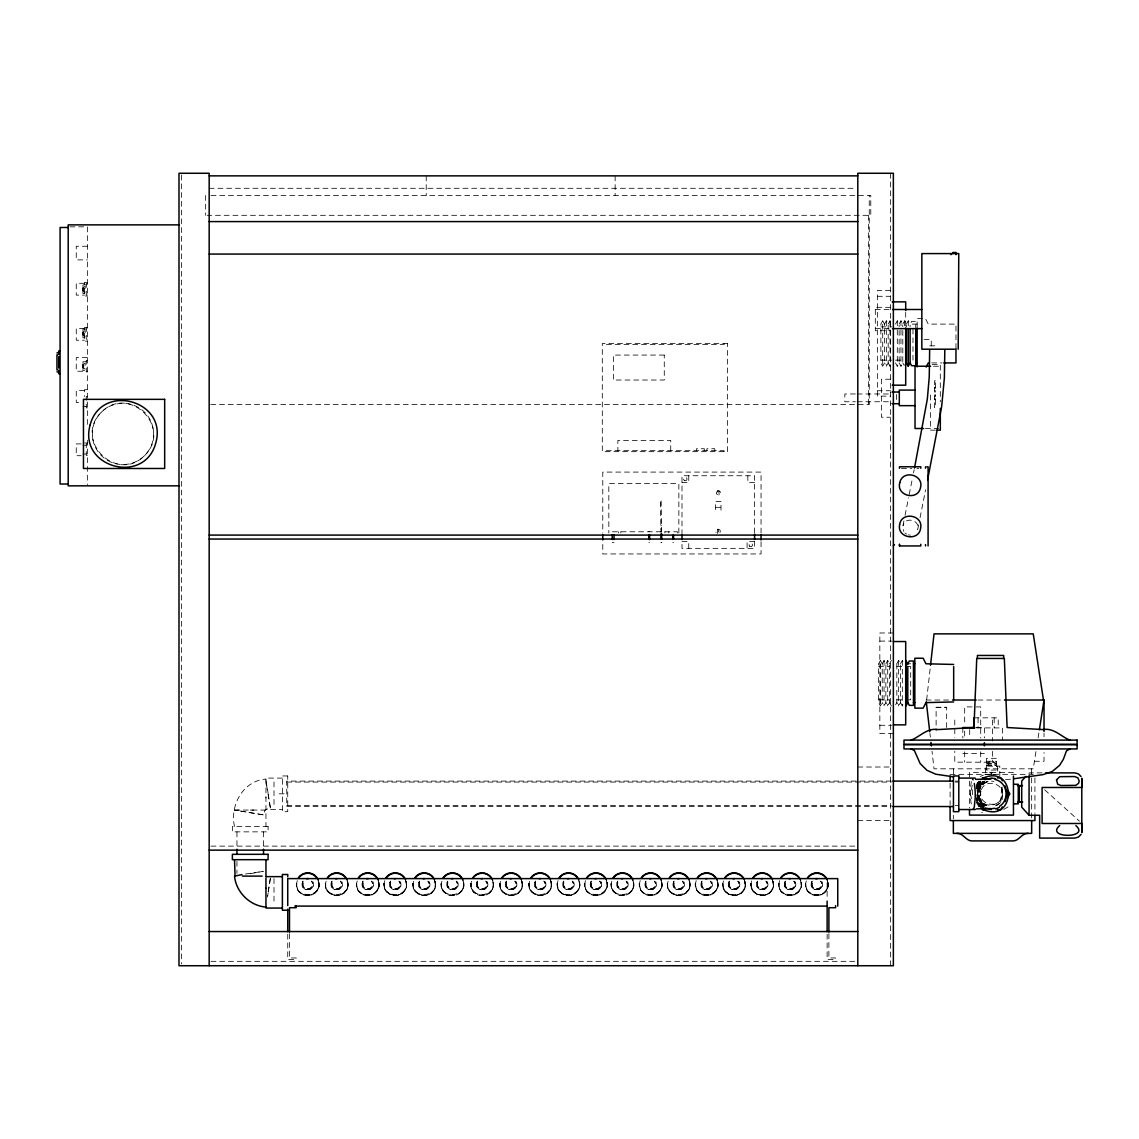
<?xml version="1.0" encoding="UTF-8"?>
<svg xmlns="http://www.w3.org/2000/svg" width="1139" height="1139" viewBox="0 0 1139 1139"><rect width="100%" height="100%" fill="white"/><g stroke="black" fill="none" stroke-linecap="round" stroke-linejoin="round"><path stroke-width="0.75" stroke-dasharray="5 3.75" d="M977.661 794.538L977.675 793M1000.782 802.055L1001.665 786.565M972.265 789.626L972.549 798.012M984.31 781.909C978.999 785.141 976.251 792.046 978.273 797.983M977.703 792.701L977.988 790.608M926.648 700.029L930.335 666.941M903.925 520.979L902.757 527.542L903.768 531.329M270.356 878.283L267.622 895.88M267.537 896.977L268.106 893.261M268.206 892.122L270.299 878.625M1035.921 751.626L1033.23 768.825L934.037 768.825L932.001 751.185M1038.085 737.873L1039.167 730.982M234.52 826.501C229.594 805.358 243.205 780.614 265.957 779.062M263.294 814.855L234.52 810.071L263.294 814.855L265.245 809.758L270.356 807.893L265.957 781.326M971.353 781.553L970.599 787.092A14.907 2.449 88.9 0 0 970.912 801.842L971.909 807.11M905.064 515.326L908.566 497.757M909.221 494.44L912.524 477.896M913.521 472.941L914.161 469.695M918.618 524.88L917.692 529.507C920.568 520.167 905.178 516.052 903.013 525.563M920.07 517.619L925.608 489.798M977.931 791.064L978.301 789.569M978.444 789.213L979.227 787.348M719.99 532.483C722.055 528.282 714.025 528.282 716.089 532.483M972.307 785.298L970.314 793.612L972.307 801.927M976.821 788.487L980.366 782.707M979.056 787.747L979.782 786.408M882.697 320.814L880.874 324.102L880.874 362.928L882.697 366.231L884.519 362.928L884.519 324.102L882.697 320.814L882.697 366.231M884.519 324.102L886.341 320.814L888.178 324.102L888.178 362.928L886.341 366.231L884.519 362.928M888.178 324.102L890 320.814L891.823 324.102M895.482 324.102L897.304 320.814L899.141 324.102L899.141 326.708M899.141 324.102L900.963 320.814L902.786 324.102L902.786 326.708M902.786 324.102L904.622 320.814L906.445 324.102L906.445 326.708M906.445 324.102L908.267 320.814L910.104 324.102L910.104 326.708M888.178 362.928L890 366.231L891.823 362.928M895.482 362.928L897.304 366.231L899.141 362.928L899.141 329.014M899.141 362.928L900.963 366.231L902.786 362.928L902.786 329.014M880.39 660.478L878.568 663.781L878.568 702.606L880.39 705.909L882.227 702.606L882.227 663.781L880.39 660.478L880.39 705.909M882.227 663.781L884.049 660.478L885.871 663.781L885.871 702.606L884.049 705.909L882.227 702.606M885.871 663.781L887.708 660.478L889.531 663.781L889.531 702.606L887.708 705.909L885.871 702.606M889.531 663.781L891.353 660.478M896.834 663.781L898.657 660.478L900.493 663.781L900.493 702.606L898.657 705.909L896.834 702.606L896.834 663.781L895.624 661.588M900.493 663.781L902.316 660.478L904.138 663.781M895.624 704.799L896.834 702.606M900.493 702.606L902.316 705.909L904.138 702.606M976.408 785.113L978.074 782.208M976.436 788.031L979.768 782.237M976.394 788.558L980.736 781.311M980.038 786.067L981.234 784.5M82.634 287.797L85.154 286.345L85.154 292.182L82.634 290.73M82.634 331.976L85.154 330.524L85.154 336.361L82.634 334.909M82.634 364.679L85.154 363.227L85.154 369.064L82.634 367.612M101.3 412.261C72.896 440.095 116.79 483.99 144.61 455.586C173.028 427.751 129.134 383.857 101.3 412.261A30.625 30.625 0 0 1 152.398 425.488A30.625 30.625 0 0 1 116.064 463.758A30.625 30.625 0 0 1 100.204 413.429M976.949 783.66L978.842 781.183M976.749 785.312L979.455 781.795M980.551 782.892L976.55 789.811A15.462 15.462 0 0 1 980.551 782.892L982.672 781.254M977.433 784.23L980.394 780.913M980.992 784.814L981.989 783.703M982.345 783.433L983.897 782.237M984.11 781.326L979.042 786.935A14.907 14.736 88.9 0 0 979.611 801.685L984.068 806.127M983.64 782.45L984.808 781.653L979.426 786.864L977.561 793.812L978.116 797.684L981.562 803.55M1000.469 802.81L994.774 806.113M975.639 788.06L987.47 781.24M986.645 782.166C976.522 785.896 976.522 801.742 986.645 805.472M996.298 805.472L999.159 803.821M1003.744 809.416L1008.172 806.853M987.428 781.838C977.063 784.885 975.995 800.731 985.861 805.145M995.514 805.8L998.476 804.348M717.855 490.624C711.79 497.316 726.454 493.386 717.855 490.624L717.855 494.967M980.223 776.456L983.398 775.132M988.182 781.525C975.952 784.216 975.952 803.408 988.182 806.113M245.469 874.026L263.294 871.321L248.615 874.04M992.083 772.199L991.001 772.342L991.001 775.061M265.957 780.756L268.106 792.915M265.957 797.072L265.957 797.983M1010.521 779.204L1004.897 779.688M984.993 774.477L995.244 774.477L990.19 774.121M82.634 290.118L83.702 290.018M82.634 334.311L83.702 334.197M82.634 367L83.702 366.9M82.634 289.861L83.702 289.79L82.634 289.79M83.702 333.969L82.634 334.04L83.702 333.912M82.634 366.744L83.702 366.673L82.634 366.673M660.805 525.321L661.517 525.307M661.047 542.42L661.759 542.392M82.634 289.491L83.702 289.477M82.634 333.684L83.702 333.656M82.634 366.374L83.702 366.345M82.634 289.42L83.702 289.391M82.634 333.599L83.702 333.57M82.634 366.288L83.702 366.274M250.238 810.071L253.798 810.071M209.177 188.291L856.015 188.291M210.986 195.452L870.78 195.452L870.78 215.314L207.17 215.314M69.935 226.832L87.361 226.832L87.361 427.737M87.361 246.252L76.256 246.252L76.256 259.891L87.361 259.891M87.361 282.387L84.485 282.387L84.485 296.026L87.361 296.026M84.485 283.312L76.256 283.312L76.256 295.115L84.485 295.115M87.361 283.526L86.265 283.526L86.265 295.001L87.361 295.001M86.265 284.878L82.948 284.878L82.948 293.648L86.265 293.648M890.556 290.516L877.357 290.516L877.357 396.13L890.556 396.13M877.357 296.297L890.556 296.297M890.556 307.331L875.322 307.331L875.322 330.737L890.556 330.737M875.322 309.495L890.826 309.495M917.151 324.102L910.218 324.102L911.599 321.34L915.756 321.34L915.756 327.833M880.874 326.879L891.823 326.879M87.361 327.505L84.485 327.505L84.485 341.145L87.361 341.145M87.361 327.705L86.265 327.705L86.265 339.18L87.361 339.18M84.485 328.416L76.256 328.416L76.256 340.234L84.485 340.234M875.322 328.63L890.826 328.63M86.265 329.057L82.948 329.057L82.948 337.827L86.265 337.827M924.071 339.422L931.261 339.422L931.261 348.107M929.823 345.829L938.522 345.829M87.361 357.603L76.256 357.603L76.256 371.243L87.361 371.243M880.874 360.152L891.823 360.152M895.482 360.152L902.786 360.152M87.361 360.408L86.265 360.408L86.265 371.884L87.361 371.884M86.265 361.761L82.948 361.761L82.948 370.531L86.265 370.531M931.702 362.928L942.095 362.928M932.215 364.58L940.316 364.58L940.316 401.697M933.51 366.245L940.316 366.245M890.556 379.23L881.458 379.23L881.458 417.244L890.556 417.244M934.478 387.203L935.461 387.203M934.478 387.531L935.461 387.531M934.478 388.57L935.461 388.57M87.361 389.709L84.485 389.709L84.485 396.529M84.485 390.634L76.256 390.634L76.256 402.437L81.196 402.437M934.478 390.634L935.461 390.634M877.357 390.734L890.556 390.734M890.556 392.03L891.524 392.03M855.389 393.98L844.839 393.98L844.839 401.754L855.389 401.754M857.14 393.98L891.524 393.98M87.361 396.429L86.265 396.429L86.265 400.743M934.478 396.443L935.461 396.443M934.478 398.294L935.461 398.294M934.478 399.518L935.461 399.518M934.478 399.761L935.461 399.761M857.14 401.754L891.524 401.754M890.556 403.704L891.524 403.704M210.729 404.616L869.256 404.616L869.256 195.452M82.948 406.552L86.265 406.552M87.361 407.904L86.265 407.904L86.265 402.167M925.409 428.506L938.621 428.506M935.461 430.158L930.591 430.158L930.591 393.055M84.485 442.971L87.361 442.971M81.196 443.897L76.256 443.897L76.256 455.7L81.196 455.7M87.361 443.883L86.265 443.883L86.265 455.358L87.361 455.358M82.948 445.235L86.265 445.235M82.948 454.005L86.265 454.005M901.447 468.442L911.883 468.442M916.909 468.442L918.803 468.442M681.99 482.509L688.753 482.509L688.753 475.746M754.602 482.509L747.839 482.509L747.839 475.746M715.463 507.311L721.001 507.311M648.789 531.543L649.586 531.742M681.99 541.595L688.753 541.595L688.753 548.357M754.602 541.595L747.084 541.595L747.084 548.357M672.85 542.392L673.562 542.392M612.227 542.577L614.021 542.577M648.874 542.577L649.586 542.577M661.047 542.577L661.773 542.577M893.36 632.971L879.835 632.971L879.835 733.416L893.36 733.416M879.835 641.1L891.666 641.1M907.911 663.781L910.687 663.781M878.568 666.557L889.531 666.557M896.834 666.557L904.138 666.557M907.911 666.557L910.687 666.557L910.687 699.83L907.911 699.83M878.568 699.83L889.531 699.83M896.834 699.83L904.138 699.83M926.078 700.029L951.421 700.029M977.974 700.029L1006.791 700.029M972.094 706.906L964.676 706.906L964.676 724.162M976.18 706.906L980.707 706.906L980.707 737.987M936.116 707.49L946.666 707.49M974.03 717.841L998.22 717.841L998.22 727.906M879.835 725.287L891.666 725.287M976.095 727.522L984.409 727.508L984.395 737.958M976.593 727.906L1002.562 727.906L1002.562 740.094M962.811 753.591L984.409 753.591M986.531 761.265L996.312 761.265M1034.411 761.265L1044.036 761.265L1044.036 752.509M986.531 763.13L996.312 763.13M986.531 763.927L996.312 763.927M986.531 765.18L996.312 765.18M986.531 765.351L996.312 765.351M857.795 767.017L891.581 767.017M989.52 772.342L992.639 772.342M1013.454 772.513L969.503 772.513L969.503 808.021M1042.1 772.883L1029.058 772.883L1029.058 773.595M950.111 774.349L1033.4 774.349M282.387 778.094L265.957 778.094L265.957 809.53L282.387 809.53M891.239 781.098L286.743 781.098L286.743 806.54L891.239 806.54M955.237 781.098L958.796 781.098M286.743 782.066L891.239 782.066M955.237 782.066L958.796 782.066M279.169 793.812L286.743 793.812M286.743 805.558L891.239 805.558M955.237 805.558L958.796 805.558M982.202 806.597L983.384 806.597M236.77 810.071L239.119 810.071M234.52 810.071L265.957 810.071L265.957 826.501M981.761 812.378L982.501 812.378M857.795 820.621L891.581 820.621M210.957 846.12L857.795 846.12M210.957 961.33L856.015 961.33M82.634 289.121L83.702 289.135M82.634 333.3L83.702 333.314M82.634 365.989L83.702 366.018M82.634 289.035L83.702 289.064M82.634 333.214L83.702 333.243M82.634 365.918L83.702 365.932M83.702 288.808L82.634 288.737L83.702 288.737M82.634 332.915L83.702 332.987L82.634 332.844M83.702 365.69L82.634 365.619L83.702 365.619M82.634 288.409L83.702 288.509L82.634 288.338M82.634 332.588L83.702 332.688L82.634 332.517M82.634 365.292L83.702 365.391L82.634 365.22M82.634 288.067L83.702 288.21M82.634 332.246L83.702 332.389M82.634 364.95L83.702 365.092M908.381 534.874L910.346 535.131M991.471 781.098L993.963 781.425M984.31 805.7L982.444 804.276M983.284 807.152L978.116 803.066L976.066 799.635M983.64 805.188L984.722 805.942A13.896 13.896 0 0 1 984.523 781.781M980.964 802.781L984.751 805.985M904.978 532.91L906.559 534.12M984.523 805.857L979.426 800.774L978.031 797.414M983.612 807.423L980.366 804.931L976.821 799.151M982.971 808.548L976.749 802.312M982.544 809.288L976.949 803.977M980.779 806.868L976.151 801.173M1044.677 789.797L1079.459 821.176M981.832 803.821L979.568 800.988L977.575 794.068M976.436 799.606L980.608 806.839M976.408 802.511L978.914 806.868M977.02 801.728L980.295 807.636M902.786 362.928L904.01 365.135M889.531 702.606L891.353 705.909M979.027 799.82L979.725 801.158M688.668 879.493C697.04 898.315 662.015 900.266 668.251 880.632A11.063 11.063 0 0 0 677.862 895.325A11.063 11.063 0 0 0 689.565 882.241M632.401 879.493C640.773 898.315 605.749 900.266 611.985 880.632A11.063 11.063 0 0 0 621.595 895.325A11.063 11.063 0 0 0 633.298 882.241M550.165 879.493C558.537 898.315 523.513 900.266 529.749 880.632A11.063 11.063 0 0 0 539.359 895.325A11.063 11.063 0 0 0 551.062 882.241M521.092 879.493C529.464 898.315 494.454 900.266 500.676 880.632A11.063 11.063 0 0 0 510.286 895.325A11.063 11.063 0 0 0 522.004 882.241M492.076 879.493C500.448 898.315 465.438 900.266 471.674 880.632A11.063 11.063 0 0 0 481.27 895.325A11.063 11.063 0 0 0 492.988 882.241M462.448 879.493C470.806 898.315 435.796 900.266 442.032 880.632A11.063 11.063 0 0 0 451.642 895.325A11.063 11.063 0 0 0 463.345 882.241M434.187 879.493C442.544 898.315 407.534 900.266 413.77 880.632A11.063 11.063 0 0 0 423.381 895.325A11.063 11.063 0 0 0 435.084 882.241M346.669 879.493C355.041 898.315 320.016 900.266 326.252 880.632A11.063 11.063 0 0 0 335.863 895.325A11.063 11.063 0 0 0 347.566 882.241M270.356 807.893L268.206 794.054M929.951 733.544L930.364 737.075M979.996 781.411L981.462 807.209M828.039 882.184C831.498 898.472 803.835 900.009 805.487 883.437A11.39 11.39 0 0 0 818.955 895.496A11.39 11.39 0 0 0 827.113 879.351M827.711 882.241C831.114 900.223 800.333 897.888 806.398 880.632A11.063 11.063 0 0 0 817.46 895.339A11.063 11.063 0 0 0 826.814 879.493M801.258 882.184C804.718 898.472 777.054 900.009 778.692 883.437A11.39 11.39 0 0 0 792.174 895.496A11.39 11.39 0 0 0 800.318 879.351M773.082 882.241C776.485 900.223 745.703 897.888 751.768 880.632A11.063 11.063 0 0 0 762.817 895.339A11.063 11.063 0 0 0 772.185 879.493M744.934 882.241C748.351 900.223 717.556 897.888 723.621 880.632A11.063 11.063 0 0 0 734.683 895.339A11.063 11.063 0 0 0 744.038 879.493M717.855 882.184C721.314 898.472 693.651 900.009 695.303 883.437A11.39 11.39 0 0 0 708.771 895.496A11.39 11.39 0 0 0 716.929 879.351M661.859 882.184C665.318 898.472 637.655 900.009 639.292 883.437A11.39 11.39 0 0 0 652.775 895.496A11.39 11.39 0 0 0 660.933 879.351M633.626 882.184C637.085 898.472 609.436 900.009 611.073 883.437A11.39 11.39 0 0 0 624.542 895.496A11.39 11.39 0 0 0 632.7 879.351M607.144 882.184C610.618 898.472 582.954 900.009 584.592 883.437A11.39 11.39 0 0 0 598.06 895.496A11.39 11.39 0 0 0 606.219 879.351M493.301 882.184C496.775 898.472 469.111 900.009 470.749 883.437A11.39 11.39 0 0 0 484.217 895.496A11.39 11.39 0 0 0 492.375 879.351M463.658 882.184C467.132 898.472 439.469 900.009 441.106 883.437A11.39 11.39 0 0 0 454.575 895.496A11.39 11.39 0 0 0 462.733 879.351M378.96 882.184C382.419 898.472 354.756 900.009 356.393 883.437A11.39 11.39 0 0 0 369.876 895.496A11.39 11.39 0 0 0 378.034 879.351M378.632 882.241C382.035 900.223 351.253 897.888 357.319 880.632A11.063 11.063 0 0 0 368.367 895.339A11.063 11.063 0 0 0 377.735 879.493M318.934 882.184C322.408 898.472 294.745 900.009 296.382 883.437A11.39 11.39 0 0 0 309.851 895.496A11.39 11.39 0 0 0 318.009 879.351M661.617 532.226L661.147 499.95L660.435 499.95L660.905 532.226M1002.163 787.149L1002.32 799.578M1044.036 733.274L1044.036 736.762M1034.924 777.909L1034.924 813.46M1031.663 777.909L1031.663 820.564M1031.535 768.825L1031.535 774.349M999.8 776.414L999.8 766.148L985.534 766.148L985.534 774.705M997.55 766.148L997.55 774.705M994.774 765.18L994.774 762.233L954.781 762.148L954.781 751.213M994.176 717.841L994.176 727.906M993.621 761.265L993.621 762.233M992.453 720.005L992.453 740.962M992.453 751.299L992.453 762.148M991.329 772.342L991.329 775.061M989.706 761.265L989.706 762.233M988.737 762.233L988.737 765.18M980.707 751.797L980.707 762.148M978.074 717.841L978.074 727.906M969.688 729.643L969.688 738.357M964.676 731.067L964.676 737.987M964.676 751.797L964.676 762.148M962.811 727.508L962.825 737.958M955.963 348.548L955.963 324.102L928.242 324.102L925.466 318.564L917.151 318.564L917.151 326.708M954.781 720.005L954.781 737.574M953.5 768.825L953.5 774.349M953.357 815.225L953.357 818.784M950.111 783.233L950.111 804.561M946.666 727.55L946.666 707.248L936.116 707.248L936.116 730.896M912.98 329.014L912.98 360.152M908.267 320.814L908.267 325.797M905.704 312.271L905.704 326.167M904.622 320.814L904.622 325.797M902.316 660.478L902.316 705.909M900.963 320.814L900.963 325.797M900.963 329.997L900.963 366.231M898.657 660.478L898.657 705.909M897.304 320.814L897.304 325.797M897.304 329.997L897.304 366.231M896.393 394.493L896.393 401.626M890.556 173.27L890.556 965.73M890 320.814L890 366.231M887.708 660.478L887.708 705.909M886.341 320.814L886.341 366.231M884.049 660.478L884.049 705.909M868.658 215.314L868.658 404.616M828.893 933.695L828.893 957.956L835.599 957.956L835.599 959.508L827.128 959.508L827.128 933.439M827.128 882.64L827.128 899.226M761.051 533.052L761.051 472.087L602.773 472.087L602.773 533.052M761.051 541.751L761.051 553.953L602.773 553.953L602.773 541.751M754.602 532.91L754.602 475.746L681.99 475.746L681.99 532.91M754.602 541.267L754.602 548.357L681.99 548.357L681.99 541.267M724.19 343.508L724.19 344.491L605.692 344.491L605.692 343.508M724.077 451.67L724.077 450.688L605.806 450.688L605.806 451.67M721.001 510.201L721.001 501.445L715.463 501.445L715.463 510.201M719.022 490.624L719.022 494.967M718.624 529.179L718.624 532.084M717.456 529.179L717.456 533.536M714.751 450.688L714.751 448.723L706.92 448.723L706.92 450.688M704.315 450.688L704.315 448.723L696.484 448.723L696.484 450.688M678.858 532.981L678.858 483.577L608.824 483.577L608.824 532.981M677.42 532.981L677.42 531.785L610.276 531.785L610.276 532.981M670.729 450.688L670.729 440.409L617.879 440.409L617.879 450.688M668.792 531.785L668.792 532.981M664.934 531.785L664.934 532.981M620.826 531.785L620.826 532.981M618.42 531.785L618.42 532.981M615.145 175.862L615.145 195.452M426.228 175.862L426.228 195.452M289.491 933.695L289.491 957.956L296.197 957.956L296.197 959.508L287.74 959.508L287.74 933.439M274.001 781.909L274.001 807.565M274.001 878.61L274.001 904.266M263.522 831.854L263.522 849.196M236.955 831.854L236.955 849.196M236.955 861.326L236.955 873.456M205.646 195.452L205.646 215.314M181.5 175.05L181.5 963.95M87.361 440.181L87.361 484.63M83.702 287.968L83.702 290.559M83.702 332.161L83.702 334.738M83.702 364.85L83.702 367.441M983.228 807.266A15.291 15.291 0 0 1 976.65 800.831M1001.209 787.291A12.33 12.33 0 0 1 992.767 804.946L989.563 805.202A12.33 12.33 0 0 1 984.623 781.895M984.594 805.729A13.753 13.753 0 0 1 984.594 781.909M983.484 806.227A14.764 14.764 0 0 1 983.598 781.326M981.021 791.021C976.92 804.305 998.832 810.171 1001.921 796.617C1006.036 783.333 984.11 777.453 981.021 791.021M297.307 880.632C291.071 900.266 326.081 898.315 317.71 879.493A11.063 11.063 0 0 1 308.356 895.339A11.063 11.063 0 0 1 297.307 880.632M302.405 882.426C299.23 892.449 317.112 891.453 312.841 881.842A5.652 5.652 0 0 1 307.316 889.929A5.652 5.652 0 0 1 303.074 881.102L302.405 882.426M303.131 882.682C300.411 892.492 317.553 889.26 311.46 881.102A4.898 4.898 0 0 1 311.246 887.708A4.898 4.898 0 0 1 304.64 888.078A4.898 4.898 0 0 1 303.7 881.543L303.131 882.682M331.364 882.426C328.174 892.449 346.071 891.453 341.785 881.842A5.652 5.652 0 0 1 336.276 889.929A5.652 5.652 0 0 1 332.033 881.102L331.364 882.426M332.075 882.682C329.37 892.492 346.512 889.26 340.404 881.102A4.898 4.898 0 0 1 340.191 887.708A4.898 4.898 0 0 1 333.599 888.078A4.898 4.898 0 0 1 332.659 881.543L332.075 882.682M348.064 885.16C347.509 899.796 323.675 897.988 325.341 883.437A11.39 11.39 0 0 0 338.81 895.496A11.39 11.39 0 0 0 346.968 879.351L348.064 885.16M362.43 882.426C359.241 892.449 377.123 891.453 372.852 881.842A5.652 5.652 0 0 1 367.328 889.929A5.652 5.652 0 0 1 363.085 881.102L362.43 882.426M363.142 882.682C360.422 892.492 377.579 889.26 371.471 881.102A4.898 4.898 0 0 1 371.257 887.708A4.898 4.898 0 0 1 364.665 888.078A4.898 4.898 0 0 1 363.725 881.543L363.142 882.682M384.811 880.632C378.575 900.266 413.585 898.315 405.213 879.493A11.063 11.063 0 0 1 395.859 895.339A11.063 11.063 0 0 1 384.811 880.632M389.908 882.426C386.733 892.449 404.616 891.453 400.344 881.842A5.652 5.652 0 0 1 394.82 889.929A5.652 5.652 0 0 1 390.577 881.102L389.908 882.426M390.634 882.682C387.915 892.492 405.057 889.26 398.963 881.102A4.898 4.898 0 0 1 398.75 887.708A4.898 4.898 0 0 1 392.143 888.078A4.898 4.898 0 0 1 391.204 881.543L390.634 882.682M406.609 885.16C406.053 899.796 382.234 897.988 383.886 883.437A11.39 11.39 0 0 0 397.354 895.496A11.39 11.39 0 0 0 405.512 879.351L406.609 885.16M418.867 882.426C415.692 892.449 433.575 891.453 429.303 881.842A5.652 5.652 0 0 1 423.779 889.929A5.652 5.652 0 0 1 419.536 881.102L418.867 882.426M419.593 882.682C416.874 892.492 434.016 889.26 427.922 881.102A4.898 4.898 0 0 1 427.709 887.708A4.898 4.898 0 0 1 421.103 888.078A4.898 4.898 0 0 1 420.163 881.543L419.593 882.682M435.568 885.16C435.013 899.796 411.193 897.988 412.845 883.437A11.39 11.39 0 0 0 426.313 895.496A11.39 11.39 0 0 0 434.472 879.351L435.568 885.16M447.129 882.426C443.954 892.449 461.836 891.453 457.565 881.842A5.652 5.652 0 0 1 452.041 889.929A5.652 5.652 0 0 1 447.798 881.102L447.129 882.426M447.855 882.682C445.135 892.492 462.277 889.26 456.184 881.102A4.898 4.898 0 0 1 455.97 887.708A4.898 4.898 0 0 1 449.364 888.078A4.898 4.898 0 0 1 448.424 881.543L447.855 882.682M476.771 882.426C473.596 892.449 491.478 891.453 487.207 881.842A5.652 5.652 0 0 1 481.683 889.929A5.652 5.652 0 0 1 477.44 881.102L476.771 882.426M477.497 882.682C474.778 892.492 491.92 889.26 485.826 881.102A4.898 4.898 0 0 1 485.613 887.708A4.898 4.898 0 0 1 479.006 888.078A4.898 4.898 0 0 1 478.067 881.543L477.497 882.682M505.787 882.426C502.598 892.449 520.495 891.453 516.223 881.842A5.652 5.652 0 0 1 510.699 889.929A5.652 5.652 0 0 1 506.456 881.102L505.787 882.426M506.513 882.682C503.794 892.492 520.936 889.26 514.828 881.102A4.898 4.898 0 0 1 514.629 887.708A4.898 4.898 0 0 1 508.022 888.078A4.898 4.898 0 0 1 507.083 881.543L506.513 882.682M522.488 885.16C521.933 899.796 498.113 897.988 499.765 883.437A11.39 11.39 0 0 0 513.233 895.496A11.39 11.39 0 0 0 521.391 879.351L522.488 885.16M534.86 882.426C531.671 892.449 549.567 891.453 545.282 881.842A5.652 5.652 0 0 1 539.772 889.929A5.652 5.652 0 0 1 535.529 881.102L534.86 882.426M535.572 882.682C532.867 892.492 550.009 889.26 543.901 881.102A4.898 4.898 0 0 1 543.687 887.708A4.898 4.898 0 0 1 537.095 888.078A4.898 4.898 0 0 1 536.156 881.543L535.572 882.682M551.561 885.16C551.005 899.796 527.172 897.988 528.838 883.437A11.39 11.39 0 0 0 542.306 895.496A11.39 11.39 0 0 0 550.464 879.351L551.561 885.16M558.025 880.632C551.803 900.266 586.813 898.315 578.441 879.493A11.063 11.063 0 0 1 569.087 895.339A11.063 11.063 0 0 1 558.025 880.632M563.136 882.426C559.961 892.449 577.843 891.453 573.572 881.842A5.652 5.652 0 0 1 568.048 889.929A5.652 5.652 0 0 1 563.805 881.102L563.136 882.426M563.862 882.682C561.143 892.492 578.285 889.26 572.177 881.102A4.898 4.898 0 0 1 571.977 887.708A4.898 4.898 0 0 1 565.371 888.078A4.898 4.898 0 0 1 564.431 881.543L563.862 882.682M579.836 885.16C579.281 899.796 555.462 897.988 557.113 883.437A11.39 11.39 0 0 0 570.582 895.496A11.39 11.39 0 0 0 578.74 879.351L579.836 885.16M585.503 880.632C579.281 900.266 614.291 898.315 605.92 879.493A11.063 11.063 0 0 1 596.565 895.339A11.063 11.063 0 0 1 585.503 880.632M590.614 882.426C587.439 892.449 605.322 891.453 601.05 881.842A5.652 5.652 0 0 1 595.526 889.929A5.652 5.652 0 0 1 591.283 881.102L590.614 882.426M591.34 882.682C588.621 892.492 605.763 889.26 599.655 881.102A4.898 4.898 0 0 1 599.456 887.708A4.898 4.898 0 0 1 592.85 888.078A4.898 4.898 0 0 1 591.91 881.543L591.34 882.682M617.096 882.426C613.907 892.449 631.803 891.453 627.532 881.842A5.652 5.652 0 0 1 622.008 889.929A5.652 5.652 0 0 1 617.765 881.102L617.096 882.426M617.808 882.682C615.103 892.492 632.245 889.26 626.137 881.102A4.898 4.898 0 0 1 625.937 887.708A4.898 4.898 0 0 1 619.331 888.078A4.898 4.898 0 0 1 618.392 881.543L617.808 882.682M640.218 880.632C633.982 900.266 669.006 898.315 660.634 879.493A11.063 11.063 0 0 1 651.266 895.339A11.063 11.063 0 0 1 640.218 880.632M645.329 882.426C642.14 892.449 660.022 891.453 655.751 881.842A5.652 5.652 0 0 1 650.227 889.929A5.652 5.652 0 0 1 645.984 881.102L645.329 882.426M646.041 882.682C643.336 892.492 660.478 889.26 654.37 881.102A4.898 4.898 0 0 1 654.156 887.708A4.898 4.898 0 0 1 647.564 888.078A4.898 4.898 0 0 1 646.625 881.543L646.041 882.682M673.363 882.426C670.173 892.449 688.056 891.453 683.784 881.842A5.652 5.652 0 0 1 678.26 889.929A5.652 5.652 0 0 1 674.017 881.102L673.363 882.426M674.074 882.682C671.369 892.492 688.511 889.26 682.403 881.102A4.898 4.898 0 0 1 682.19 887.708A4.898 4.898 0 0 1 675.598 888.078A4.898 4.898 0 0 1 674.658 881.543L674.074 882.682M690.049 885.16C689.508 899.796 665.674 897.988 667.326 883.437A11.39 11.39 0 0 0 680.809 895.496A11.39 11.39 0 0 0 688.967 879.351L690.049 885.16M696.214 880.632C689.978 900.266 725.002 898.315 716.63 879.493A11.063 11.063 0 0 1 707.276 895.339A11.063 11.063 0 0 1 696.214 880.632M701.325 882.426C698.136 892.449 716.032 891.453 711.747 881.842A5.652 5.652 0 0 1 706.237 889.929A5.652 5.652 0 0 1 701.994 881.102L701.325 882.426M702.037 882.682C699.332 892.492 716.474 889.26 710.366 881.102A4.898 4.898 0 0 1 710.152 887.708A4.898 4.898 0 0 1 703.56 888.078A4.898 4.898 0 0 1 702.621 881.543L702.037 882.682M728.732 882.426C725.543 892.449 743.44 891.453 739.154 881.842A5.652 5.652 0 0 1 733.644 889.929A5.652 5.652 0 0 1 729.401 881.102L728.732 882.426M729.444 882.682C726.739 892.492 743.881 889.26 737.773 881.102A4.898 4.898 0 0 1 737.559 887.708A4.898 4.898 0 0 1 730.967 888.078A4.898 4.898 0 0 1 730.028 881.543L729.444 882.682M745.433 885.16C744.878 899.796 721.044 897.988 722.71 883.437A11.39 11.39 0 0 0 736.178 895.496A11.39 11.39 0 0 0 744.337 879.351L745.433 885.16M756.866 882.426C753.691 892.449 771.573 891.453 767.302 881.842A5.652 5.652 0 0 1 761.777 889.929A5.652 5.652 0 0 1 757.535 881.102L756.866 882.426M757.592 882.682C754.872 892.492 772.014 889.26 765.921 881.102A4.898 4.898 0 0 1 765.707 887.708A4.898 4.898 0 0 1 759.101 888.078A4.898 4.898 0 0 1 758.161 881.543L757.592 882.682M773.566 885.16C773.025 899.796 749.191 897.988 750.843 883.437A11.39 11.39 0 0 0 764.312 895.496A11.39 11.39 0 0 0 772.47 879.351L773.566 885.16M779.617 880.632C773.381 900.266 808.405 898.315 800.034 879.493A11.063 11.063 0 0 1 790.665 895.339A11.063 11.063 0 0 1 779.617 880.632M784.714 882.426C781.539 892.449 799.421 891.453 795.15 881.842A5.652 5.652 0 0 1 789.626 889.929A5.652 5.652 0 0 1 785.383 881.102L784.714 882.426M785.44 882.682C782.721 892.492 799.877 889.26 793.769 881.102A4.898 4.898 0 0 1 793.556 887.708A4.898 4.898 0 0 1 786.949 888.078A4.898 4.898 0 0 1 786.01 881.543L785.44 882.682M811.509 882.426C808.32 892.449 826.216 891.453 821.931 881.842A5.652 5.652 0 0 1 816.421 889.929A5.652 5.652 0 0 1 812.178 881.102L811.509 882.426M812.221 882.682C809.516 892.492 826.658 889.26 820.55 881.102A4.898 4.898 0 0 1 820.336 887.708A4.898 4.898 0 0 1 813.744 888.078A4.898 4.898 0 0 1 812.805 881.543L812.221 882.682M977.888 784.458L976.579 786.778A15.291 15.291 0 0 1 980.665 781.61L977.888 784.458M727.593 343.508L602.303 343.508L602.303 451.67L727.593 451.67L727.593 343.508M664.265 355.069L613.366 355.069L613.366 380.027L664.265 380.027L664.265 355.069M935.461 380.796L934.478 380.796L934.478 392.001L935.461 392.001L935.461 380.796M935.461 394.977L934.478 394.977L934.478 407.648L935.461 407.648L935.461 394.977M996.312 758.318L986.531 758.318L986.531 770.064L996.312 770.064L996.312 758.318M287.74 775.958L282.387 775.958L282.387 811.68L287.74 811.68L287.74 775.958M268.092 826.501L232.384 826.501L232.384 831.854L268.092 831.854L268.092 826.501M983.74 807.195L978.088 801.543L976.55 797.813A15.462 15.462 0 0 0 983.74 807.195M684.454 480.516A1.694 1.694 0 0 0 686.988 479.049A1.694 1.694 0 0 0 684.454 477.597A1.694 1.694 0 0 0 684.454 480.516M749.576 546.193A1.694 1.694 0 0 0 752.395 545.439A1.694 1.694 0 0 0 750.33 543.374A1.694 1.694 0 0 0 749.576 546.193"/><path stroke-width="1.5" d="M930.535 665.204L934.037 633.868L1033.23 633.868L1043.466 700.029M1039.366 729.772L1044.036 700.029L1004.527 700.029M914.489 468.072L927.345 399.006L929.239 377.137L929.666 349.673M927.602 479.818L941.654 406.609L944.373 377.949L944.815 349.687M1005.082 801.671L1007.189 793.812L1005.082 785.953M926.164 367.085L928.242 362.928M907.911 663.781L909.292 661.004L913.464 661.004L913.464 705.383L909.292 705.383L907.911 702.606M905.22 365.135L906.445 362.928L908.267 366.231L910.104 362.928L911.599 365.704L915.756 365.704L915.756 329.37M1002.334 806.839L1000.668 809.744L997.323 809.744M1008.186 796.716L1009.866 793.812L1008.186 790.922M1081.053 834.431L1078.377 837.108L1074.703 838.09L1039.651 838.09L1039.651 815.268L1029.058 815.268L1021.711 807.11L1021.711 781.027L1025.912 776.371M893.36 545.937L894.471 544.599M999.515 806.298C1008.67 800.717 1008.129 785.696 998.519 780.756A14.451 14.28 88.9 0 0 994.988 779.418M982.544 778.35C1016.885 762.717 1016.885 824.907 982.544 809.288M984.879 779.688L991.471 778.094L995.543 778.635M995.543 808.989L999.33 807.423M1059.683 825.604C1044.734 838.56 1090.806 838.56 1075.871 825.604M241.966 874.624L234.52 876.105C236.029 892.164 249.868 905.818 265.957 907.1M1028.175 833.378C1021.84 833.05 1019.391 840.497 1013.525 840.909L971.51 840.909C965.644 840.497 963.195 833.05 956.845 833.378M1013.924 778.734L1042.883 774.662L1052.037 771.601L1059.484 765.465L1063.356 759.314L1066.46 750.928L1069.962 748.935M911.129 740.094C919.899 736.876 926.961 727.607 938.223 729.572L973.973 727.522L976.749 658.456L1004.342 658.456L1007.118 727.522L1042.883 729.572C1054.13 727.607 1061.192 736.876 1069.962 740.094M975.596 779.347L990.902 779.062M976.28 808.861L991.286 808.576M235.061 876.105L234.52 859.674M1017.44 785.611L1022.523 785.554M1017.64 802.155L1022.737 802.098M209.177 175.862L857.795 175.862M209.177 221.592L857.795 221.592M178.994 224.867L68.198 224.867L68.198 485.84L178.994 485.84M68.198 227.487L60.096 227.487L60.096 484.018L68.198 484.018M953.614 253.043L955.251 253.043M921.835 253.584L958.767 253.584L958.198 349.203M209.177 254.068L857.795 254.068M892.236 301.863L905.704 301.863L905.704 310.534M892.549 309.495L921.835 309.495M892.549 328.63L921.835 328.63M921.835 349.203L954.553 349.203M60.096 350.997L58.715 350.997L58.715 354.329M58.715 352.577L56.95 352.919M57.705 354.884L56.95 354.884L56.95 369.933L57.705 369.933M915.756 362.928L917.151 362.928M943.832 362.928L955.963 362.928L955.963 348.619M930.591 366.245L915.03 366.245L915.03 428.506L923.672 428.506M58.715 372.14L56.95 371.812M60.096 373.72L58.715 373.72L58.715 370.403M892.236 385.181L905.704 385.181L905.704 327.89M915.03 390.093L899.312 390.093L899.312 405.655L915.03 405.655M892.492 392.03L899.312 392.03M892.492 403.704L899.312 403.704M937.07 430.158L940.316 430.158L940.316 408.431M925.551 466.791L925.494 468.2M926.904 466.791L928.086 466.791L928.086 545.937M209.177 535.088L857.795 535.088M209.177 539.046L857.795 539.046M899.468 544.456L899.468 545.937L920.782 545.937L920.739 544.285M925.551 545.937L925.494 544.599M893.36 641.542L905.704 641.542L905.704 724.86L893.36 724.86M913.464 663.781L914.845 663.781M952.489 700.029L976.208 700.029M913.464 702.606L914.845 702.606M962.825 727.522L974.443 727.522M969.688 727.906L974.87 727.906M1045.531 772.883L1074.703 772.883L1078.377 773.865L1081.053 776.542M982.288 777.894L985.619 777.894M997.323 777.894L1000.668 777.894L1002.334 780.784M958.796 778.094L975.226 778.094M893.004 781.098L953.457 781.098M1013.568 784.287L1018.266 784.287L1018.266 803.849L1013.568 803.849M1021.711 785.924L1019.277 786.195M1021.711 802.226L1019.277 802.226L1019.277 787.006M893.004 806.54L953.457 806.54M958.796 809.53L975.226 809.53M982.288 809.744L985.619 809.744M209.177 850.135L857.795 850.135M242.379 876.105L262.141 876.105M265.957 876.646L282.387 876.646M294.83 906.103L827.128 906.103M282.387 908.068L265.957 908.068L265.957 888.292M287.74 910.218L282.387 910.218L282.387 874.496L287.74 874.496L287.74 876.888M209.177 931.545L857.795 931.545M911.129 748.935L914.403 750.573L920.127 763.529L926.989 770.334L935.831 774.221L953.542 776.826M991.471 809.53L984.879 807.95M265.957 887.979L265.957 877.955M974.301 783.49L974.742 786.48A14.907 2.449 88.9 0 1 975.226 797.642L974.315 806.768A14.451 2.378 88.9 0 1 973.147 808.918M926.278 701.795L929.751 731.779M930.976 742.372L931.389 745.888M661.645 533.935L661.716 539.117M660.919 533.949L661.004 539.117M1044.036 700.029L1044.036 731.523M1034.924 815.225L1034.924 820.564L950.111 820.564L950.111 806.341M1031.663 820.564L1031.663 833.378L953.357 833.378L953.357 820.564M1029.058 775.716L1029.058 815.268M1013.454 776.058L1013.454 815.111L969.503 815.111L969.503 809.786M1003.673 658.456L1003.673 655.452L977.419 655.452L977.419 658.456M984.409 742.699L984.409 745.817M974.03 717.841L974.03 727.906M955.977 254.68L956.062 252.502L952.802 252.502L952.802 253.584M953.67 664.45L925.936 663.781L923.159 658.242L914.845 658.242L914.845 708.145L923.159 708.145L925.936 702.606L953.67 701.937M953.67 666.571L953.67 699.816M951.093 253.584L951.093 254.68M950.111 776.129L950.111 781.468M921.835 254.68L921.835 348.107M920.782 468.271L920.782 466.791L899.468 466.791L899.468 468.271M917.151 327.918L917.151 366.915M910.104 329.797L910.104 362.273M908.267 329.627L908.267 366.231M907.797 664.45L905.975 660.478L905.975 705.909L907.797 702.606L907.797 666.386M906.445 329.797L906.445 362.273M899.511 544.285L899.511 545.937M857.795 965.73L857.795 173.27L893.36 173.27L893.36 965.73L178.994 965.73L178.994 173.27L209.177 173.27L209.177 965.73M837.749 906.103L837.749 878.61L287.74 878.61L287.74 905.647M835.599 905.647L835.599 907.712L828.893 907.712L828.893 931.973M827.128 901.12L827.128 931.702M761.051 534.789L761.051 540.014M754.602 534.191L754.602 539.502M681.99 534.191L681.99 539.502M673.562 535.316L673.562 538.861M672.85 535.316L672.85 538.861M649.586 534.86L649.586 539.587M648.789 534.675L648.874 539.487M614.021 534.86L614.021 539.487M612.227 534.86L612.227 539.487M602.773 534.789L602.773 540.014M296.197 905.647L296.197 907.712L289.491 907.712L289.491 931.973M287.74 909.121L287.74 931.702M265.957 859.674L265.957 876.105M263.522 849.196L263.522 854.392M236.955 849.196L236.955 854.392M58.715 356.678L58.715 368.039M327.292 877.87A11.39 11.39 0 0 1 346.968 879.351M414.795 877.87A11.39 11.39 0 0 1 434.472 879.351M501.715 877.87A11.39 11.39 0 0 1 521.391 879.351M613.024 877.87A11.39 11.39 0 0 1 632.7 879.351M530.788 877.87A11.39 11.39 0 0 1 550.464 879.351M669.276 877.87A11.39 11.39 0 0 1 688.967 879.351M385.836 877.87A11.39 11.39 0 0 1 405.512 879.351M697.253 877.87A11.39 11.39 0 0 1 716.929 879.351M586.542 877.87A11.39 11.39 0 0 1 606.219 879.351M298.333 877.87A11.39 11.39 0 0 1 318.009 879.351M724.66 877.87A11.39 11.39 0 0 1 744.337 879.351M807.437 877.87A11.39 11.39 0 0 1 827.113 879.351M559.064 877.87A11.39 11.39 0 0 1 578.74 879.351M472.699 877.87A11.39 11.39 0 0 1 492.375 879.351M752.794 877.87A11.39 11.39 0 0 1 772.47 879.351M780.642 877.87A11.39 11.39 0 0 1 800.318 879.351M641.243 877.87A11.39 11.39 0 0 1 660.933 879.351M443.057 877.87A11.39 11.39 0 0 1 462.733 879.351M358.344 877.87A11.39 11.39 0 0 1 378.034 879.351M501.986 878.055A11.063 11.063 0 0 1 519.512 877.087M649.614 878.739A5.652 5.652 0 0 1 651.081 878.653M327.562 878.055A11.063 11.063 0 0 1 345.089 877.087M415.066 878.055A11.063 11.063 0 0 1 432.592 877.087M443.327 878.055A11.063 11.063 0 0 1 460.854 877.087M472.97 878.055A11.063 11.063 0 0 1 490.496 877.087M613.295 878.055A11.063 11.063 0 0 1 630.821 877.087M358.614 878.055A11.063 11.063 0 0 1 376.155 877.087M366.715 878.739A5.652 5.652 0 0 1 368.182 878.653M531.059 878.055A11.063 11.063 0 0 1 548.585 877.087M621.381 878.739A5.652 5.652 0 0 1 622.862 878.653M669.547 878.055A11.063 11.063 0 0 1 687.088 877.087M539.146 878.739A5.652 5.652 0 0 1 540.612 878.653M677.648 878.739A5.652 5.652 0 0 1 679.115 878.653M510.073 878.739A5.652 5.652 0 0 1 511.553 878.653M335.649 878.739A5.652 5.652 0 0 1 337.13 878.653M559.334 878.055A11.063 11.063 0 0 1 576.861 877.087M567.421 878.739A5.652 5.652 0 0 1 568.902 878.653M481.057 878.739A5.652 5.652 0 0 1 482.537 878.653M641.513 878.055A11.063 11.063 0 0 1 659.054 877.087M451.414 878.739A5.652 5.652 0 0 1 452.895 878.653M761.165 878.739A5.652 5.652 0 0 1 762.632 878.653M753.064 878.055A11.063 11.063 0 0 1 770.605 877.087M724.931 878.055A11.063 11.063 0 0 1 742.457 877.087M815.795 878.739A5.652 5.652 0 0 1 817.261 878.653M733.018 878.739A5.652 5.652 0 0 1 734.498 878.653M807.708 878.055A11.063 11.063 0 0 1 825.234 877.087M423.153 878.739A5.652 5.652 0 0 1 424.633 878.653M386.107 878.055A11.063 11.063 0 0 1 403.633 877.087M394.194 878.739A5.652 5.652 0 0 1 395.674 878.653M705.611 878.739A5.652 5.652 0 0 1 707.091 878.653M697.524 878.055A11.063 11.063 0 0 1 715.05 877.087M594.9 878.739A5.652 5.652 0 0 1 596.38 878.653M586.813 878.055A11.063 11.063 0 0 1 604.339 877.087M306.69 878.739A5.652 5.652 0 0 1 308.171 878.653M298.603 878.055A11.063 11.063 0 0 1 316.129 877.087M789.014 878.739A5.652 5.652 0 0 1 790.48 878.653M780.913 878.055A11.063 11.063 0 0 1 798.453 877.087M972.507 779.403A14.451 2.378 88.9 0 1 973.133 779.816M994.874 808.234A14.451 14.28 88.9 0 1 992.382 808.562M1082.036 823.497L1081.794 832.652L1081.794 778.321L1082.036 787.476L1042.1 787.476L1042.1 823.497L1082.036 823.497M899.611 524.737C896.849 538.149 918.888 541.837 920.639 528.24C923.416 514.828 901.362 511.14 899.611 524.737M899.782 482.651C895.966 495.807 917.65 501.231 920.469 487.819C924.284 474.65 902.601 469.24 899.782 482.651M90.081 425.118C78.207 467.688 144.838 485.541 155.844 442.729C167.718 400.159 101.086 382.305 90.081 425.118M1056.522 779.873L1057.675 784.202L1060.85 785.511L1075.871 785.355L1078.59 783.276L1079.188 781.027L1077.878 777.852L1074.703 776.542L1059.683 776.698L1056.522 779.873M164.671 399.348L83.46 399.348L83.46 468.485L164.671 468.485L164.671 399.348M1077.11 740.094L903.982 740.094L903.982 744.237L1077.11 744.237L1077.11 740.094M1077.11 744.792L903.982 744.792L903.982 748.935L1077.11 748.935L1077.11 744.792M958.796 775.958L953.443 775.958L953.443 811.68L958.796 811.68L958.796 775.958M268.092 854.321L232.384 854.321L232.384 859.674L268.092 859.674L268.092 854.321"/></g></svg>
